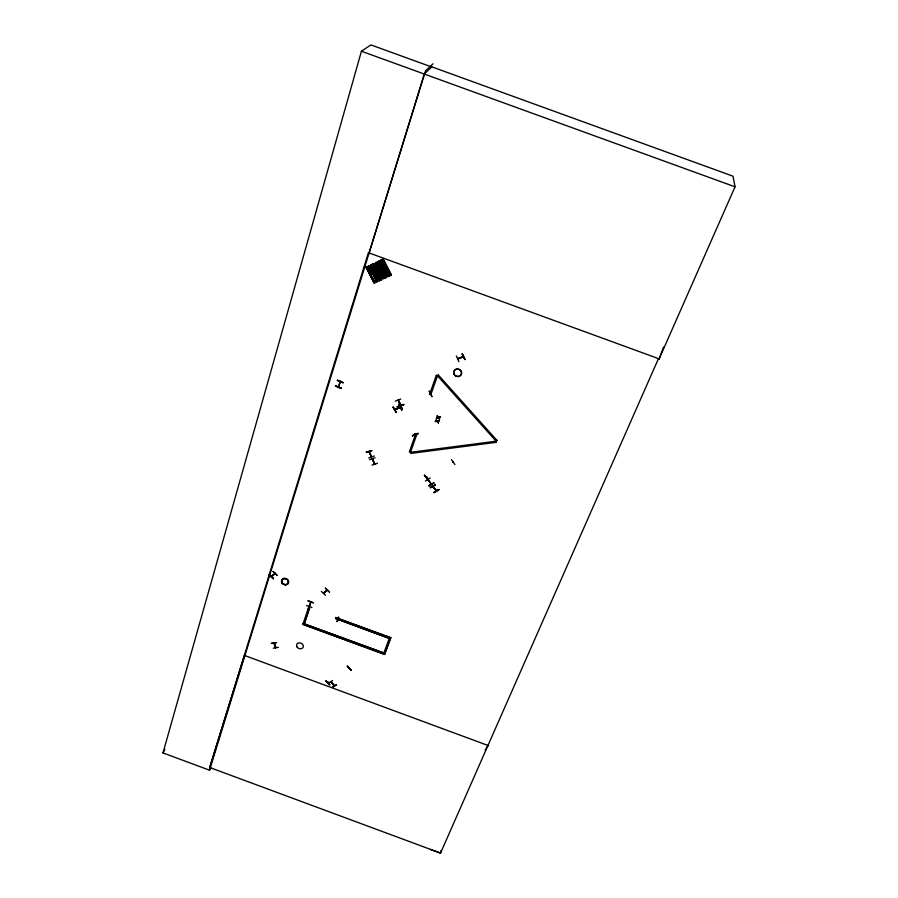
<?xml version="1.0" encoding="UTF-8"?>
<svg xmlns="http://www.w3.org/2000/svg" width="898" height="898" viewBox="0 0 898 898"><rect width="100%" height="100%" fill="white"/><g stroke="black" fill="none" stroke-linecap="round" stroke-linejoin="round"><path stroke-width="1.35" d="M400.362 407.164L394.851 409.847L395.356 409.409M400.284 407.625L399.834 407.31M430.613 393.728L429.794 394.02L431.029 394.099M377.486 463.278L371.985 465.097M368.719 457.946L374.264 455.993M368.898 451.705L371.649 456.599M374.477 463.413L372.479 458.912M309.417 605.735L309.462 606.161M310.753 602.491L310.652 601.986M426.46 477.669L426.965 477.006M458.204 358.425L463.413 356.719M338.456 386.769L338.456 386.488M338.625 386.982L340.499 381.414M275.484 647.469L275.697 647.436M309.125 606.476L310.854 602.075L307.992 610.876M310.45 602.423L310.787 601.705M340.297 381.336L338.299 386.858M334.382 685.87L330.902 681.997M441.143 850.372L440.525 853.1L430.434 849.441M399.902 407.58L395.401 409.623M401.406 406.233L401.103 406.222M210.738 767.835L209.56 770.203L162.965 752.917L361.423 51.231L370.896 44.9L431.758 66.991M429.783 393.874L436.293 375.364L437.461 375.791L496.089 441.154L497.077 440.245M416.795 434.497L410.498 452.323L410.745 453.423L496.325 442.321L496.156 440.94M430.961 483.775C434.823 488.849 422.352 472.011 431.096 483.854M436.473 490.735L432.836 486.211M436.417 491.071L435.889 490.802M368.416 252.697L209.818 767.521L440.525 853.1L658.47 358.616L659.154 358.863L663.577 347.043M209.56 770.203L424.283 73.973M209.638 767.453L244.357 655.394L488.546 745.666M458.115 358.381L457.598 358.807L463.357 356.484M463.435 356.966L457.61 359.054M275.091 573.654L271.364 576.763L271.892 576.157M390.697 637.883L335.863 617.656L390.787 637.636L384.512 654.474L302.918 624.357L308.283 608.227L309.327 608.608L304.242 623.863L309.327 608.608M341.274 388.43L335.571 385.77M337.322 380.46L343.193 382.739L337.412 380.303M335.414 386.151L341.251 388.475M337.435 380.168L343.193 382.739M308.137 600.762L313.514 602.861L308.081 600.93M309.743 608.676L309.552 608.788M311.887 607.564L306.521 605.544M335.56 618.531L390.361 638.804L335.56 618.531L335.975 617.409M454.927 464.535L451.447 459.664M327.512 589.952L323.538 592.893M327.343 590.289L323.639 593.398M453.075 461.774L452.715 461.976M452.558 462.335L453.209 461.763M496.1 441.21L410.498 452.323L409.365 451.907L415.651 434.082M430.939 394.301L437.551 375.6L436.293 375.364M383.873 652.969L389.317 638.411M384.512 654.474L390.787 637.636M337.053 621.618L338.737 616.96L337.12 621.461M437.101 421.207L438.314 422.812L437.101 421.207L435.193 421.667L436.866 420.881L435.395 421.117M436.035 419.31L436.81 421.016M439.627 419.175L438.359 417.693L436.45 418.165L438.123 417.368L436.653 417.615M438.067 417.503L437.292 415.796L438.538 417.256L440.435 416.919L438.729 417.716L439.571 419.31M438.853 489.612L433.902 492.441M438.314 422.812L437.517 421.095L439.021 420.848L437.517 421.095M438.965 420.982L439.167 420.432L437.225 420.904M432.915 486.368L436.237 490.409M436.226 490.88L432.735 486.548M435.306 484.999L430.153 487.569L435.328 484.83M433.846 483.012L428.896 485.863L433.902 482.866M431.276 484.145L427.875 479.465M430.355 487.839L435.362 484.853M428.952 485.706L433.914 482.911M425.383 481.092L430.164 477.972M426.539 477.646L426.853 476.939M351.039 670.088L347.257 666.215L351.107 669.919M349.075 667.798L348.772 668.527L349.199 667.786M464.805 359.559L462.29 353.902M331.295 681.952L334.078 685.5M334.471 685.455L334.168 685.937L334.224 685.185M440.435 416.919L438.493 417.39L437.292 415.796M328.724 683.052L332.619 680.482M331.003 682.413L331.048 681.672L334.146 685.892M328.073 682.401L328.601 682.334M462.201 353.947L465.041 359.57L462.257 353.823M436.45 418.165L438.359 417.693M437.09 416.369L438.123 417.368M328.41 682.716L328.342 682.211M458.878 361.681L456.352 355.967M417.952 433.51L412.418 435.665L417.907 433.453M431.871 396.59L429.121 391L431.96 396.546M415.168 433.779L415.067 434.598L414.831 433.835M437.461 375.791L438.46 374.87M424.215 74.029L431.893 66.867L732.97 176.176L735.035 186.818L659.11 358.976L658.425 358.717M349.21 668.224L348.963 668.101M329.465 591.95L325.323 588.055L329.431 592.051M325.48 595.295L321.361 591.412M326.951 590.592L327.366 589.818M400.699 405.548L398.229 399.902M398.398 400.676L400.867 404.796M323.516 593.421L323.931 592.646M400.979 405.481L398.117 400.138M302.918 624.357L384.602 654.215M310.663 602.558L310.966 601.772M401.776 410.038L398.948 404.661L401.799 410.128M402.214 409.039L399.442 403.528L402.282 408.904M308.283 608.227L309.215 608.855M309.316 606.543L309.597 605.802M374.747 463.39L374.904 463.884M402.731 404.717L397.028 406.861L403.673 404.302M399.879 407.838L400.216 407.153M400.946 405.918L401.361 405.997M375.083 457.8L369.505 459.664M400.171 406.323L400.138 405.75M396.276 412.305L393.111 407.164M400.777 399.026L395.3 401.159M397.185 407.153L403.774 404.729M394.862 409.432L400.194 407.411M394.952 409.331L395.333 409.174M369.089 451.638L371.525 456.97M278.425 647.312L273.295 648.221M276.023 647.492L274.115 643.282M276.517 642.699L271.263 643.383L276.404 642.508M371.806 450.616L366.103 452.266L371.828 450.639M274.395 643.316L274.092 643.282M369.022 451.458L371.514 456.891M273.991 642.934L275.641 647.862M272.992 571.498L277.168 575.416L273.149 571.386M275.102 573.182L274.676 573.945L274.979 573.205M271.364 576.269L274.956 573.452M162.965 752.917L164.906 749.426M372.199 459.001L374.545 464.131M485.178 750.133L487.962 745.452M341.431 388.048L335.493 385.893M340.162 381.56L340.364 381.919M386.87 266.594L384.03 267.829M386.095 264.91L383.21 266.212M385.321 263.529L382.481 264.775M382.29 268.67L379.416 269.972M384.546 261.846L381.661 263.148M381.47 267.054L378.597 268.356M377.53 270.882L374.668 272.184M383.996 260.757L381.111 262.059M380.741 265.617L377.867 266.919M326.064 680.953L329.847 684.781L325.895 681.077M379.921 264.001L377.048 265.303M376.711 269.277L373.849 270.567M372.861 273.059L370.01 274.35M375.981 267.84L373.119 269.131M379.338 262.979L376.498 264.214M372.041 271.443L369.19 272.734M375.162 266.223L372.3 267.514M386.353 277.437L378.563 261.284M374.567 265.202L371.75 266.437M371.312 270.017L368.449 271.308M370.447 268.468L367.63 269.692M369.942 267.323L367.08 268.614M370.93 264.82L373.916 263.552L381.964 279.48L378.664 280.928L370.593 265.045L379.057 280.76L371.604 264.584L379.439 280.558M369.201 265.763L377.317 281.624L374.006 283.083L365.935 267.222L369.224 265.752L376.936 281.792M366.216 267.065L374.41 282.915L366.182 267.088M414.73 434.037L415.224 434.464M424.631 475.188L428.144 479.981L424.417 475.311M429.794 393.986L430.389 393.56L429.974 394.244M402.181 409.039L399.082 403.774M393.346 407.063L396.153 412.451L393.077 407.198M433.027 63.803L425.585 70.695L369.1 252.944L659.154 358.863M327.13 590.143L324.043 592.871M329.656 684.893L326.154 680.785M390.406 275.563L382.57 259.443L390.585 275.45M376.531 281.938L368.685 265.999M379.472 280.546L371.188 264.787M380.976 279.918L373.186 263.832L381.044 279.884M381.527 279.671L373.501 263.743M383.659 278.593L375.353 262.822L383.424 278.739L375.577 262.699L378.687 261.329M385.725 277.718L377.957 261.61L385.792 277.695M386.286 277.471L378.518 261.352M388.015 276.618L391.348 275.136L383.132 259.196L380.247 260.499L388.396 276.449L379.966 260.667L388.082 276.584M375.005 282.634L366.766 266.796M375.948 262.553L384.366 278.313L375.981 262.542M380.965 260.218L388.643 276.337M332.451 687.352L336.57 684.86M424.384 475.334L428.155 479.869M366.519 266.964L374.623 282.803M370.638 265.033L378.945 280.782M371.559 264.618L379.596 280.524M373.186 263.832L381.19 279.794M378.462 261.408L386.724 277.28M382.728 259.432L390.563 275.462M385.949 277.594L377.957 261.61M382.874 276.954L385.747 275.664M387.476 274.833L390.349 273.531M373.467 281.31L376.318 280.019M378.125 279.155L380.988 277.864M383.682 278.571L386.555 277.28M403.763 404.695L398.106 406.715M429.951 394.188L430.423 393.762M412.418 435.665L417.974 433.364M412.564 435.923L418.053 433.712M388.823 276.225L380.808 260.229M388.419 276.438L389.025 276.169M274.159 643.54L275.585 647.189M384.423 278.29L376.172 262.418L384.344 278.324M372.389 458.878L374.769 464.075M361.423 51.231L735.035 186.818M369.224 253.449L369.897 253.696M415.561 434.284L416.706 434.711M274.788 573.755L271.847 576.235M347.324 666.035L351.096 670.031M438.381 375.061L497.021 440.458M336.413 684.658L332.316 687.206M384.916 653.362L303.198 623.481L384.916 653.362M438.864 489.657L433.902 492.632L438.864 489.657M273.419 578.514L268.973 574.945L273.419 578.514M269.232 574.653L273.306 578.682L269.232 574.653M383.177 259.129L391.304 275.17L383.132 259.196M297.002 646.897A3.502 2.862 24 0 0 302.895 647.705A3.502 2.862 24 0 0 299.999 642.889A3.502 2.862 24 0 0 297.002 646.897M281.972 582.791A3.603 2.997 26.5 0 0 288.011 583.588A3.614 3.02 26.5 0 0 285.048 578.458A3.614 3.02 26.5 0 0 281.994 582.723A3.614 3.02 26.5 0 0 288.067 583.532A3.603 2.997 26.5 0 0 285.003 578.548A3.603 2.997 26.5 0 0 281.972 582.791M282.039 582.667A3.592 2.997 26.5 0 0 288.067 583.464A3.592 2.997 26.5 0 0 285.07 578.435A3.592 2.997 26.5 0 0 282.039 582.667M454.062 374.32A3.996 3.715 22 0 0 460.899 375.05A3.996 3.715 22 0 0 457.857 369.089A3.985 3.704 22 0 0 454.107 374.219A3.985 3.704 22 0 0 460.932 374.949A3.985 3.704 22 0 0 457.89 368.999A3.996 3.715 22 0 0 454.062 374.32"/></g></svg>
